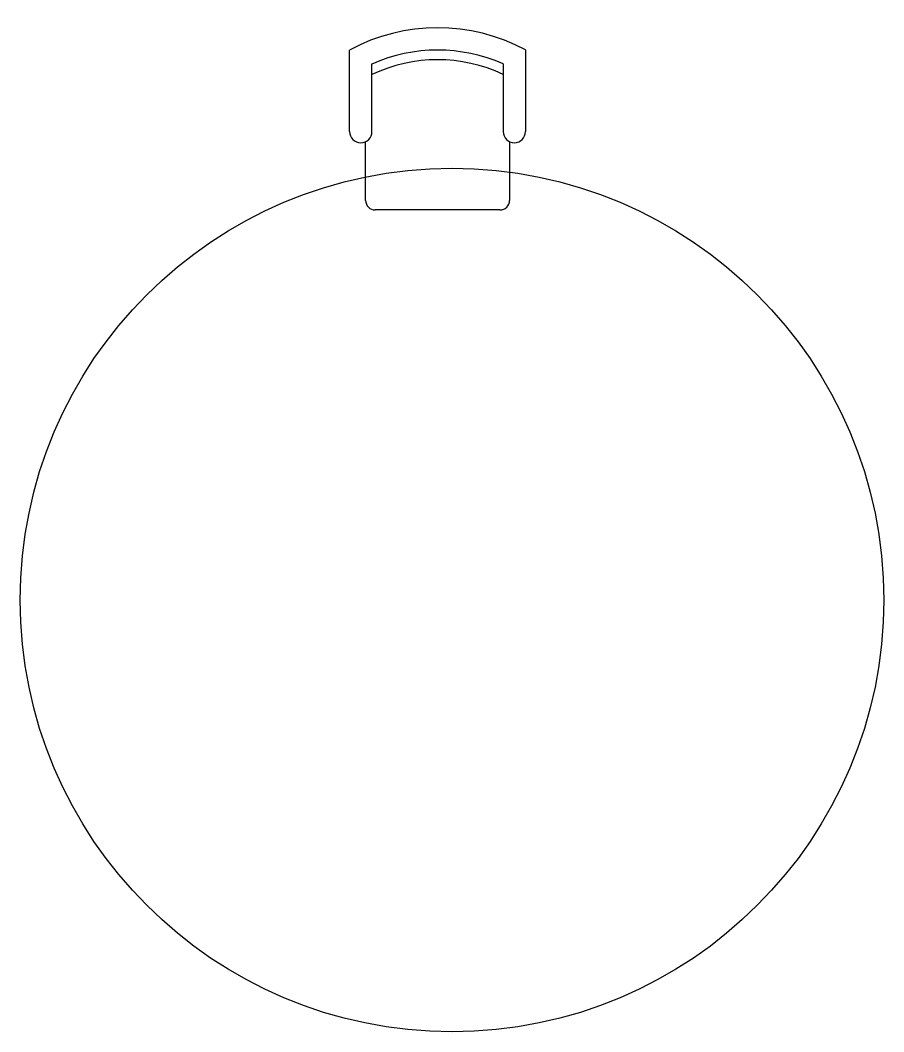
# Model space of a CAD drawing. Header units: millimetres. Extents: x 1898 to 2138, y 1053 to 1334.
import ezdxf

# ---------------------------------------------------------------- set-up
doc = ezdxf.new("R2010")
doc.units = ezdxf.units.MM

# ---------------------------------------------------------------- blocks, each defined once
blk = doc.blocks.new('aa')
for p, q in [((-24.51, 21.78), (-24.51, 44.44)), ((24.38, 44.49), (24.38, 21.78)), ((-18.29, 37.64), (-18.29, 40.58)), ((18.16, 40.61), (18.16, 37.68)), ((-18.29, 21.78), (-18.29, 37.64)), ((18.16, 37.68), (18.16, 21.78)), ((-20.07, 6.88), (-20.07, 18.97)), ((19.93, 18.97), (19.93, 2.67)), ((-20.07, 2.67), (-20.07, 6.88)), ((-2.87, 0), (-17.4, 0)), ((0, 0), (-2.87, 0)), ((3.95, 0), (0, 0)), ((17.27, 0), (3.95, 0))]:
    blk.add_line(p, q)
for centre, radius, start, end in [((-0.03, -0.62), 51.28, 61.583, 118.5179), ((-0.03, -0.62), 45.06, 66.2018, 113.9086), ((-0.03, -0.62), 42.39, 64.6023, 115.5165), ((-21.4, 21.78), 3.11, 180, 0), ((21.27, 21.78), 3.11, 180, 0), ((-17.4, 2.67), 2.67, 180, 270), ((17.27, 2.67), 2.67, 270, 0)]:
    blk.add_arc(centre, radius, start, end)

msp = doc.modelspace()

# ---------------------------------------------------------------- linework, layer by layer
msp.add_circle((2018.5, 1172.6), 120)

# ---------------------------------------------------------------- block references
msp.add_blockref('aa', (2014.55, 1281.02))

doc.saveas('drawing.dxf')
